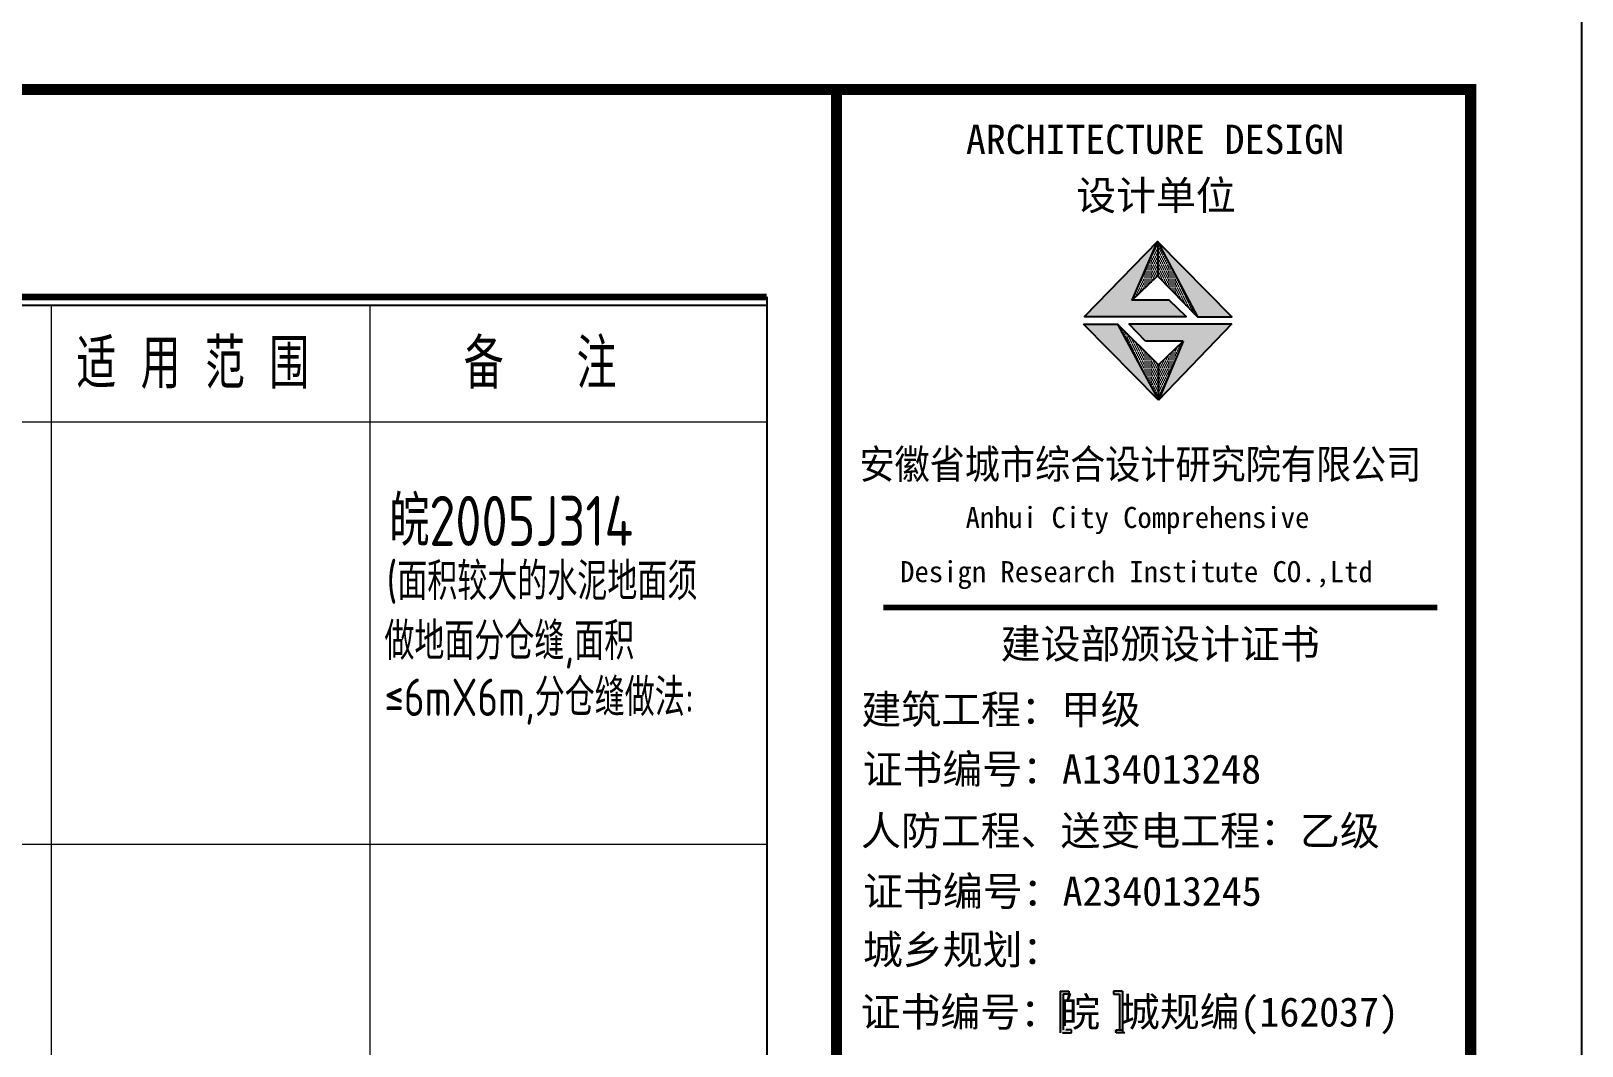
# Model space of a CAD drawing. Extents: x 1036631 to 1215829, y 514619 to 909419.
# Drawn here: x 1142409 to 1156349, y 815821 to 824944 of the extents above; entities that cross this region are included whole.
import ezdxf

# ---------------------------------------------------------------- set-up
doc = ezdxf.new("R2010")
doc.units = 0
doc.header["$LTSCALE"] = 1000
doc.header["$MEASUREMENT"] = 0
for name, color, linetype in [('A_DE_DETAIL_3', 144, 'Continuous'), ('PUB_TEXT', 7, 'Continuous'), ('PUB_TITLE', 4, 'Continuous'), ('WALL', 9, 'Continuous'), ('图框', 7, 'Continuous')]:
    doc.layers.add(name, color=color, linetype=linetype)
doc.layers.add('说明', color=7, linetype='Continuous', lineweight=13)
doc.styles.add('_HZTXT', font='tssdeng.shx', dxfattribs={"width": 0.7, "bigfont": 'HZTXT.shx'})
doc.styles.add('黑体', font='simhei.ttf')

msp = doc.modelspace()

# ---------------------------------------------------------------- hatches: boundary and pattern name
for points in [[(1152306, 822525), (1152533, 823053), (1151877, 822378), (1152791, 822378), (1152639, 822525)], [(1152892, 822375), (1153201, 822375), (1152533, 823053)]]:
    msp.add_hatch(color=1).paths.add_polyline_path(points)
at = {"layer": 'A_DE_DETAIL_3'}
for points in [[(1152173, 822310), (1151869, 822310), (1152542, 821627)], [(1152277, 822312), (1152427, 822156), (1152765, 822156), (1152542, 821627), (1153202, 822312)]]:
    msp.add_hatch(color=1, dxfattribs=at).paths.add_polyline_path(points)
at = {"layer": 'PUB_TEXT'}
h = msp.add_hatch(dxfattribs=at)
h.set_pattern_fill('DOTS', color=256, scale=300.000002, style=0)
h.set_pattern_definition([(0, (-1126829.671, 1684102.505), (9.37500005, 18.7500001), [0, -18.7500001])])
h.paths.add_polyline_path([(1152542, 821627), (1152542, 821942), (1152173, 822310)])
h.paths.add_polyline_path([(1152765, 822156), (1152542, 821942), (1152542, 821627)])
h.paths.add_polyline_path([(1152533, 823053), (1152533, 822742), (1152892, 822375)])
h.paths.add_polyline_path([(1152533, 822742), (1152533, 823053), (1152306, 822525)])
at = {"layer": '图框'}
for points in [[(1151686, 816288), (1151737, 816288), (1151737, 816314), (1151713, 816314), (1151658, 816314), (1151658, 815941), (1151713, 815941), (1151737, 815941), (1151737, 815967), (1151686, 815967)], [(1152191, 815967), (1152139, 815967), (1152139, 815941), (1152163, 815941), (1152218, 815941), (1152218, 816314), (1152163, 816314), (1152139, 816314), (1152139, 816288), (1152191, 816288)]]:
    msp.add_hatch(color=4, dxfattribs=at).paths.add_polyline_path(points)

# ---------------------------------------------------------------- linework, layer by layer
for p, q in [((1152306, 822525), (1152533, 823053)), ((1152533, 823053), (1152892, 822375)), ((1152542, 821627), (1151869, 822310)), ((1151869, 822310), (1152173, 822310)), ((1151869, 822310), (1152173, 822310)), ((1152542, 821942), (1152173, 822310)), ((1152277, 822312), (1153202, 822312)), ((1152427, 822156), (1152277, 822312)), ((1153202, 822312), (1152542, 821627)), ((1152765, 822156), (1152427, 822156)), ((1152542, 821942), (1152765, 822156)), ((1152765, 822156), (1152542, 821627)), ((1152542, 821627), (1152542, 821942)), ((1152542, 821627), (1152542, 821942))]:
    msp.add_line(p, q)
for points in [[(1152639, 822525), (1152306, 822525), (1152533, 822742), (1152892, 822375), (1153201, 822375), (1152533, 823053), (1151877, 822378), (1152791, 822378), (1152639, 822525)], [(1152533, 823053), (1152533, 822742)]]:
    msp.add_lwpolyline(points)
at = {"layer": 'A_DE_DETAIL_3', "color": 1}
for p, q in [((1152542, 821627), (1151869, 822310)), ((1152173, 822310), (1152542, 821627))]:
    msp.add_line(p, q, dxfattribs=at)
at = {"layer": 'PUB_TITLE'}
msp.add_lwpolyline([(1096949, 783419), (1156349, 783419), (1156349, 825419), (1096949, 825419)], close=True, dxfattribs=at)
at = {"layer": 'PUB_TITLE', "const_width": 100}
msp.add_lwpolyline([(1099449, 784419), (1155349, 784419), (1155349, 824419), (1099449, 824419)], close=True, dxfattribs=at)
at = {"layer": 'WALL'}
for p, q in [((1126121, 822479), (1149021, 822479)), ((1149021, 822554), (1149021, 803943))]:
    msp.add_line(p, q, dxfattribs=at)
at = {"layer": 'WALL', "const_width": 59.9}
msp.add_lwpolyline([(1126121, 822554), (1149021, 822554)], dxfattribs=at)
at = {"layer": '图框', "color": 4}
for p, q in [((1149649, 824419), (1149649, 784419)), ((1151658, 816314), (1151713, 816314)), ((1151658, 816314), (1151658, 815941)), ((1151737, 816288), (1151686, 816288)), ((1151686, 816288), (1151686, 815967)), ((1151713, 816314), (1151737, 816314)), ((1151737, 816314), (1151737, 816288)), ((1152163, 816314), (1152139, 816314)), ((1152139, 816314), (1152139, 816288)), ((1152139, 816288), (1152191, 816288)), ((1152218, 816314), (1152163, 816314)), ((1152191, 816288), (1152191, 815967)), ((1152218, 816314), (1152218, 815941)), ((1151681, 815941), (1151736, 815941)), ((1151760, 815967), (1151709, 815967)), ((1151736, 815941), (1151760, 815941)), ((1151760, 815941), (1151760, 815967)), ((1152162, 815941), (1152162, 815967)), ((1152162, 815967), (1152214, 815967)), ((1152186, 815941), (1152162, 815941)), ((1152241, 815941), (1152186, 815941))]:
    msp.add_line(p, q, dxfattribs=at)
for points, const_width in [([(1149649, 824419), (1149649, 784419)], 98.6), ([(1150069, 819763), (1155049, 819763)], 49.8)]:
    msp.add_lwpolyline(points, dxfattribs=dict(at, const_width=const_width))
at = {"layer": '图框', "color": 4, "const_width": 98.6}
msp.add_lwpolyline([(1149649, 824419), (1155349, 824419), (1155349, 784419), (1149649, 784419)], close=True, dxfattribs=at)
at = {"layer": '说明', "linetype": 'Continuous'}
for p, q in [((1142591, 822479), (1142591, 803943)), ((1145454, 822479), (1145454, 803943)), ((1126121, 821430), (1149021, 821430)), ((1126121, 817634), (1149021, 817634))]:
    msp.add_line(p, q, dxfattribs=at)

# ---------------------------------------------------------------- texts
at = {"layer": '图框', "color": 4, "style": '黑体'}
for s, height, p in [('ARCHITECTURE DESIGN', 262.94, (1150812, 823839)), ('设计单位', 262.9, (1151803, 823335)), ('Anhui City Comprehensive ', 189.24, (1150809, 820477)), (' Design Research Institute CO.,Ltd', 189.24, (1150092, 819990)), ('建设部颁设计证书', 262.9, (1151124, 819304)), (' 建筑工程：甲级', 262.9, (1149693, 818715)), ('证书编号：A134013248', 262.94, (1149883, 818179)), ('人防工程、送变电工程：乙级', 262.94, (1149869, 817625)), ('证书编号：A234013245', 262.94, (1149888, 817081)), ('城乡规划：', 262.9, (1149886, 816556)), ('证书编号：皖 城规编(162037)', 262.94, (1149865, 815996))]:
    msp.add_text(s, height=height, dxfattribs=at).set_placement(p)
at = {"layer": '图框', "color": 4, "style": '黑体', "width": 0.88}
msp.add_text('安徽省城市综合设计研究院有限公司', height=262.94, dxfattribs=at).set_placement((1149855, 820919))
at = {"layer": '说明', "linetype": 'Continuous', "style": '_HZTXT', "width": 0.8}
for s, height, p in [('适 用 范 围', 449.5, (1142816, 821729)), ('备   注', 449.5, (1146298, 821729)), ('皖2005J314', 449.5, (1145629, 820316)), ('(面积较大的水泥地面须', 337.1, (1145605, 819829)), ('做地面分仓缝,面积', 337.1, (1145585, 819292)), ('≤6mX6m,分仓缝做法:', 337.1, (1145585, 818787))]:
    msp.add_text(s, height=height, dxfattribs=at).set_placement(p)

doc.saveas('drawing.dxf')
